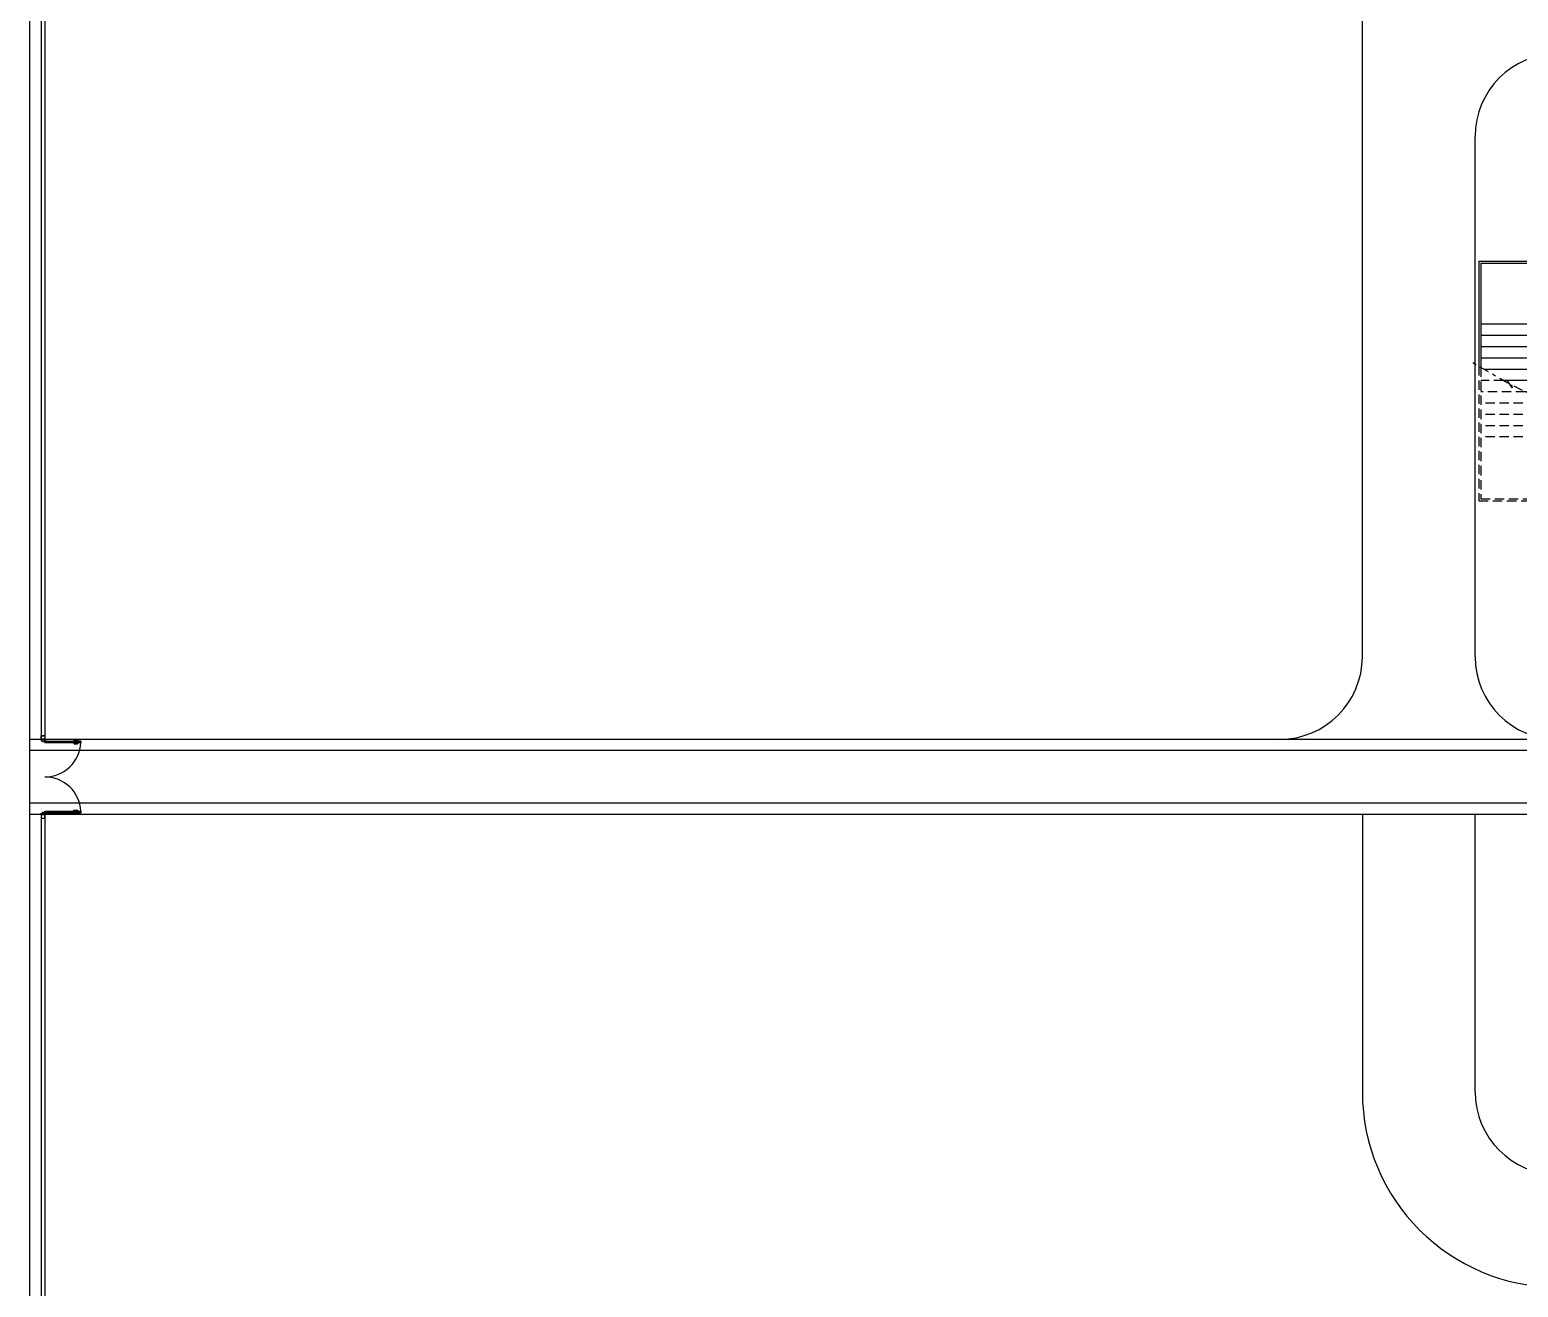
# Model space of a CAD drawing. Header units: millimetres. Extents: x 1887 to 2405, y 1100 to 1335.
# Drawn here: x 2012.63 to 2052.26, y 1212.01 to 1245.49 of the extents above; entities that cross this region are included whole.
import ezdxf

# ---------------------------------------------------------------- set-up
doc = ezdxf.new("R2010")
doc.units = ezdxf.units.MM
doc.linetypes.add('DASHDOT2', pattern=[0.5, 0.25, -0.125, 0, -0.125])
doc.linetypes.add('HIDDEN', pattern=[0.375, 0.25, -0.125])
for name, color, linetype in [('ar-alambrado', 2, 'Continuous'), ('AR-CALÇADA', 1, 'Continuous'), ('AR-DASH', 1, 'DASHDOT2'), ('AR-ESCADA', 2, 'Continuous'), ('AR-ESTC', 3, 'Continuous'), ('AR-PISO', 1, 'Continuous'), ('ar-podotactil', 1, 'Continuous'), ('DET-PERFIL C-C', 1, 'Continuous'), ('DT-ESQ-C', 1, 'Continuous'), ('DT-ESQ-FERROCHATO', 2, 'Continuous'), ('DT-ESQ-PERFIL USIMPLES-V', 2, 'Continuous'), ('ES-GUARDACORPO', 1, 'Continuous'), ('ES-PILAR', 2, 'Continuous'), ('insercao', 4, 'Continuous'), ('maçaneta', 1, 'Continuous'), ('mov', 1, 'Continuous'), ('porta-c', 1, 'Continuous'), ('PROJ2', 1, 'HIDDEN')]:
    doc.layers.add(name, color=color, linetype=linetype)

# ---------------------------------------------------------------- blocks, each defined once
blk = doc.blocks.new('GR15')
at = {"layer": 'DET-PERFIL C-C'}
for points in [[(0.142, 0.047), (0.142, 0.011), (0.14, 0.011), (0.14, 0.05, -3.4202)], [(2.058, 0.047), (2.058, 0.011), (2.06, 0.011), (2.06, 0.05, 3.4202)]]:
    blk.add_lwpolyline(points, format="xyb", close=True, dxfattribs=at)
for points in [[(0.146, 0.051), (0.18, 0.051), (0.18, 0.049), (0.146, 0.049)], [(2.054, 0.051), (2.02, 0.051), (2.02, 0.049), (2.054, 0.049)]]:
    blk.add_lwpolyline(points, dxfattribs=at)
for centre in [(0.143, 0.05), (0.143, 0.05), (2.057, 0.05), (2.057, 0.05)]:
    blk.add_circle(centre, 0.00134, dxfattribs=at)
at = {"layer": 'DT-ESQ-C'}
for p, q in [((2.098, 0.048), (2.098, -0.048)), ((2.1, -0.048), (2.1, 0.048)), ((0.141, -0.003), (0.168, -0.003)), ((2.059, -0.003), (2.031, -0.003))]:
    blk.add_line(p, q, dxfattribs=at)
for points in [[(0.146, 1.002), (0.146, 0.967, 0.414214), (0.148, 0.965), (0.183, 0.965, 0.414214), (0.186, 0.967), (0.186, 1.002, 0.414214), (0.183, 1.005), (0.148, 1.005, 0.414214)], [(0.148, 1.003), (0.183, 1.003, -0.414214), (0.184, 1.002), (0.184, 0.967, -0.414214), (0.183, 0.966), (0.148, 0.966, -0.414214), (0.147, 0.967), (0.147, 1.002, -0.414214)], [(2.054, 1.002), (2.054, 0.967, -0.414214), (2.052, 0.965), (2.017, 0.965, -0.414214), (2.014, 0.967), (2.014, 1.002, -0.414214), (2.017, 1.005), (2.052, 1.005, -0.414214)], [(2.052, 1.003), (2.017, 1.003, 0.414214), (2.016, 1.002), (2.016, 0.967, 0.414214), (2.017, 0.966), (2.052, 0.966, 0.414214), (2.053, 0.967), (2.053, 1.002, 0.414214)], [(0.098, 0.05, -0.414214), (0.1, 0.048), (0.1, -0.048, -0.414214), (0.098, -0.05), (0.002, -0.05, -0.414214), (0, -0.048), (0, 0.048, -0.414214), (0.002, 0.05)], [(0.159, -0.001), (0.159, 0.008, 0.414214), (0.157, 0.01), (0.141, 0.01, -0.414214), (0.14, 0.011), (0.14, 0.048, 0.414214), (0.138, 0.05), (0.102, 0.05, 0.414214), (0.1, 0.048), (0.1, -0.048, 0.414214), (0.102, -0.05), (0.138, -0.05, 0.414214), (0.14, -0.048), (0.14, -0.006, -0.414214), (0.141, -0.005), (0.168, -0.005, 1), (0.168, -0.002), (0.16, -0.002, -0.414214)], [(0.146, 0.089), (0.146, 0.053, 0.414214), (0.148, 0.051), (0.183, 0.051, 0.414214), (0.186, 0.053), (0.186, 0.089, 0.414214), (0.183, 0.091), (0.148, 0.091, 0.414214)], [(0.148, 0.09), (0.183, 0.09, -0.414214), (0.184, 0.089), (0.184, 0.053, -0.414214), (0.183, 0.053), (0.148, 0.053, -0.414214), (0.147, 0.053), (0.147, 0.089, -0.414214)], [(2.054, 0.089), (2.054, 0.053, -0.414214), (2.052, 0.051), (2.017, 0.051, -0.414214), (2.014, 0.053), (2.014, 0.089, -0.414214), (2.017, 0.091), (2.052, 0.091, -0.414214)], [(2.052, 0.09), (2.017, 0.09, 0.414214), (2.016, 0.089), (2.016, 0.053, 0.414214), (2.017, 0.053), (2.052, 0.053, 0.414214), (2.053, 0.053), (2.053, 0.089, 0.414214)], [(2.041, -0.001), (2.041, 0.008, -0.414214), (2.043, 0.01), (2.059, 0.01, 0.414214), (2.06, 0.011), (2.06, 0.048, -0.414214), (2.062, 0.05), (2.098, 0.05, -0.414214), (2.1, 0.048), (2.1, -0.048, -0.414214), (2.098, -0.05), (2.062, -0.05, -0.414214), (2.06, -0.048), (2.06, -0.006, 0.414214), (2.059, -0.005), (2.031, -0.005, -1), (2.031, -0.002), (2.04, -0.002, 0.414214)], [(2.102, 0.05, 0.414214), (2.1, 0.048), (2.1, -0.048, 0.414214), (2.102, -0.05), (2.198, -0.05, 0.414214), (2.2, -0.048), (2.2, 0.048, 0.414214), (2.198, 0.05)]]:
    blk.add_lwpolyline(points, format="xyb", close=True, dxfattribs=at)
for points in [[(0.098, 0.048), (0.098, -0.048), (0.002, -0.048), (0.002, 0.048)], [(2.102, 0.048), (2.102, -0.048), (2.198, -0.048), (2.198, 0.048)]]:
    blk.add_lwpolyline(points, close=True, dxfattribs=at)
for points in [[(0.16, -0.003, -0.414214), (0.158, -0.001), (0.158, 0.008, 0.414214), (0.157, 0.009), (0.141, 0.009, -0.414214), (0.138, 0.011), (0.138, 0.048, 0.414214), (0.138, 0.048), (0.102, 0.048, 0.414214), (0.101, 0.048), (0.101, -0.048, 0.414214), (0.102, -0.049), (0.138, -0.049, 0.414214), (0.138, -0.048), (0.138, -0.006, -0.414201), (0.141, -0.003)], [(2.04, -0.003, 0.414214), (2.042, -0.001), (2.042, 0.008, -0.414214), (2.043, 0.009), (2.059, 0.009, 0.414214), (2.061, 0.011), (2.061, 0.048, -0.414214), (2.062, 0.048), (2.098, 0.048, -0.414214), (2.098, 0.048), (2.098, -0.048, -0.414214), (2.098, -0.049), (2.062, -0.049, -0.414214), (2.061, -0.048), (2.061, -0.006, 0.414201), (2.059, -0.003)]]:
    blk.add_lwpolyline(points, format="xyb", dxfattribs=at)
for centre, radius, start, end in [((2.098, 0.048), 0.00225, 0, 90), ((2.098, 0.048), 0.00075, 0, 90), ((2.098, -0.048), 0.00075, 270, 0), ((2.098, -0.048), 0.00225, 270, 0)]:
    blk.add_arc(centre, radius, start, end, dxfattribs=at)
at = {"layer": 'DT-ESQ-FERROCHATO'}
for p, q in [((0.173, 0.091), (0.173, 0.965)), ((0.186, 0.089), (0.186, 0.967)), ((2.014, 0.089), (2.014, 0.967)), ((2.027, 0.091), (2.027, 0.965))]:
    blk.add_line(p, q, dxfattribs=at)
at = {"layer": 'DT-ESQ-PERFIL USIMPLES-V'}
for p, q in [((0.146, 0.089), (0.146, 0.967)), ((2.054, 0.089), (2.054, 0.967))]:
    blk.add_line(p, q, dxfattribs=at)
at = {"layer": 'maçaneta'}
for p, q in [((0.116, 0.92), (0.126, 0.93)), ((0.116, 0.82), (0.116, 0.92)), ((0.121, 0.92), (0.116, 0.92)), ((0.121, 0.82), (0.116, 0.82)), ((0.121, 0.82), (0.121, 0.92)), ((0.146, 0.91), (0.121, 0.91)), ((0.146, 0.93), (0.126, 0.93)), ((0.186, 0.93), (0.206, 0.93)), ((0.186, 0.91), (0.211, 0.91)), ((0.216, 0.92), (0.206, 0.93)), ((0.211, 0.92), (0.216, 0.92)), ((0.211, 0.82), (0.211, 0.92)), ((0.211, 0.82), (0.216, 0.82)), ((0.216, 0.82), (0.216, 0.92)), ((1.984, 0.92), (1.994, 0.93)), ((1.984, 0.82), (1.984, 0.92)), ((1.989, 0.92), (1.984, 0.92)), ((1.989, 0.82), (1.984, 0.82)), ((1.989, 0.82), (1.989, 0.92)), ((2.014, 0.91), (1.989, 0.91)), ((2.014, 0.93), (1.994, 0.93)), ((2.054, 0.93), (2.074, 0.93)), ((2.054, 0.91), (2.079, 0.91)), ((2.084, 0.92), (2.074, 0.93)), ((2.079, 0.82), (2.079, 0.92)), ((2.079, 0.92), (2.084, 0.92)), ((2.079, 0.82), (2.084, 0.82)), ((2.084, 0.82), (2.084, 0.92))]:
    blk.add_line(p, q, dxfattribs=at)
at = {"layer": 'mov'}
for centre, start, end in [((0.148, 0.053), 359.8646, 87.7276), ((2.052, 0.053), 92.2724, 180.1354)]:
    blk.add_arc(centre, 0.952, start, end, dxfattribs=at)
at = {"layer": 'porta-c'}
for centre in [(0.166, 0.888), (2.034, 0.888), (0.166, 0.768), (0.166, 0.648), (0.166, 0.528), (0.166, 0.408), (2.034, 0.768), (2.034, 0.648), (2.034, 0.528), (2.034, 0.408), (0.166, 0.288), (0.166, 0.168), (2.034, 0.288), (2.034, 0.168)]:
    blk.add_circle(centre, 0.0075, dxfattribs=at)
blk = doc.blocks.new('ES-2P-2PAV-E')
blk.add_line((-2.75, -0.95), (-2.95, -0.95))
at = {"layer": 'AR-DASH'}
for p, q in [((-5.578, -2.445), (-6.569, -1.865)), ((-5.462, -2.571), (-5.578, -2.393)), ((-5.578, -2.393), (-5.578, -2.445)), ((-4.649, -2.906), (-5.48, -2.491)), ((-5.48, -2.491), (-5.462, -2.571))]:
    blk.add_line(p, q, dxfattribs=at)
at = {"layer": 'AR-ESTC'}
for points in [[(-4.55, -1.325), (-4.55, -1.295), (-4.55, -0.75), (-4.75, -0.75), (-4.75, -1.295), (-4.75, -1.325), (-4.75, -3.875), (-4.55, -3.875)], [(-2.75, -0.95), (-2.95, -0.95), (-2.95, -1.55), (-2.75, -1.55)]]:
    blk.add_lwpolyline(points, close=True, dxfattribs=at)
at = {"layer": 'AR-PISO'}
blk.add_line((0, -0.75), (0, 0.75), dxfattribs=at)
at = {"layer": 'AR-PISO', "color": 2}
for p, q in [((-4.8, -0.875), (-6.3, -0.875)), ((-4.8, -1.175), (-6.3, -1.175)), ((-4.8, -1.475), (-6.3, -1.475)), ((-4.8, -1.775), (-6.3, -1.775)), ((-4.8, -2.075), (-6.21, -2.075)), ((-4.8, -2.375), (-5.697, -2.375)), ((-4.8, -2.675), (-5.111, -2.675))]:
    blk.add_line(p, q, dxfattribs=at)
at = {"layer": 'ES-GUARDACORPO', "color": 2}
for p, q in [((-6.35, 0.8), (0, 0.8)), ((-6.35, 0.8), (-6.35, -1.993)), ((-6.3, 0.75), (0, 0.75)), ((-6.3, 0.75), (-6.3, -2.023)), ((-4.8, -0.875), (-4.8, -0.75)), ((-4.75, -0.75), (0, -0.75)), ((-4.8, -2.83), (-4.8, -0.875)), ((-4.55, -0.95), (0, -0.95))]:
    blk.add_line(p, q, dxfattribs=at)
at = {"layer": 'ES-GUARDACORPO'}
for p, q in [((0, 0.8), (0, 0.8)), ((0, 0.8), (0, 0.75)), ((-4.75, -0.75), (-4.55, -0.75)), ((0, -0.95), (0, -0.75)), ((-4.5, -3.875), (-4.5, -0.95))]:
    blk.add_line(p, q, dxfattribs=at)
at = {"layer": 'ES-GUARDACORPO', "color": 2}
blk.add_arc((-4.775, -0.75), 0.025, 0, 180, dxfattribs=at)
at = {"layer": 'ES-PILAR'}
for p, q in [((-2.75, -0.95), (-2.75, -1.55)), ((-2.75, -1.55), (-2.95, -1.55))]:
    blk.add_line(p, q, dxfattribs=at)
at = {"layer": 'PROJ2'}
for p, q in [((-4.5, -1.175), (-3, -1.175)), ((-3, -0.95), (-3, -5.525)), ((-2.95, -0.95), (-2.95, -5.575)), ((-4.5, -1.475), (-3, -1.475)), ((-4.5, -1.775), (-3, -1.775)), ((-6.35, -1.993), (-6.35, -5.575)), ((-6.3, -2.023), (-6.3, -5.525)), ((-5.697, -2.375), (-6.3, -2.375)), ((-4.5, -2.075), (-3, -2.075)), ((-4.5, -2.375), (-3, -2.375)), ((-5.111, -2.675), (-6.3, -2.675)), ((-4.5, -2.675), (-3, -2.675)), ((-4.8, -2.975), (-6.3, -2.975)), ((-4.8, -3.875), (-4.8, -2.83)), ((-4.5, -2.975), (-3, -2.975)), ((-4.8, -3.275), (-6.3, -3.275)), ((-4.5, -3.275), (-3, -3.275)), ((-4.8, -3.575), (-6.3, -3.575)), ((-4.8, -3.875), (-6.3, -3.875)), ((-4.8, -3.875), (-4.8, -4)), ((-4.75, -3.875), (-4.75, -4)), ((-4.55, -3.875), (-4.55, -4)), ((-4.5, -3.575), (-3, -3.575)), ((-4.5, -3.875), (-3, -3.875)), ((-4.5, -3.875), (-4.5, -4)), ((-6.3, -5.525), (-3, -5.525)), ((-6.35, -5.575), (-2.95, -5.575))]:
    blk.add_line(p, q, dxfattribs=at)
for centre in [(-4.775, -4), (-4.525, -4)]:
    blk.add_arc(centre, 0.025, 180, 0, dxfattribs=at)

msp = doc.modelspace()

# ---------------------------------------------------------------- linework, layer by layer
at = {"layer": 'ar-alambrado'}
for p, q in [((2012.935, 1271.148), (2012.935, 1226.598)), ((2013.035, 1271.048), (2013.035, 1226.598)), ((2012.935, 1224.598), (2012.935, 1186.359)), ((2013.035, 1224.598), (2013.035, 1186.359))]:
    msp.add_line(p, q, dxfattribs=at)
at = {"layer": 'AR-CALÇADA'}
for p, q in [((2048.11, 1228.798), (2048.11, 1252.848)), ((2051.11, 1228.798), (2051.11, 1242.648)), ((2045.91, 1226.598), (2012.635, 1226.598)), ((2048.11, 1224.598), (2012.635, 1224.598)), ((2048.11, 1224.598), (2048.11, 1217.215)), ((2051.11, 1217.215), (2051.11, 1224.598)), ((2057.599, 1224.598), (2051.11, 1224.598))]:
    msp.add_line(p, q, dxfattribs=at)
for centre, radius, start, end in [((2053.31, 1242.648), 2.2, 90, 180), ((2045.91, 1228.798), 2.2, 270, 0), ((2053.31, 1228.798), 2.2, 180, 270), ((2053.31, 1217.215), 5.2, 180, 270), ((2053.31, 1217.215), 2.2, 180, 270)]:
    msp.add_arc(centre, radius, start, end, dxfattribs=at)
at = {"layer": 'AR-PISO'}
msp.add_line((2012.635, 1199.138), (2012.635, 1275.719), dxfattribs=at)
at = {"layer": 'ar-podotactil'}
for p, q in [((2053.31, 1226.598), (2045.91, 1226.598)), ((2122.735, 1226.298), (2012.635, 1226.298)), ((2122.735, 1224.898), (2012.635, 1224.898)), ((2051.11, 1224.598), (2048.11, 1224.598))]:
    msp.add_line(p, q, dxfattribs=at)

# ---------------------------------------------------------------- block references
at = {"layer": 'AR-ESCADA'}
msp.add_blockref('ES-2P-2PAV-E', (2057.56, 1238.523), dxfattribs=at)
at = {"layer": 'insercao', "rotation": 270}
msp.add_blockref('GR15', (2012.987, 1226.698), dxfattribs=at)

doc.saveas('drawing.dxf')
